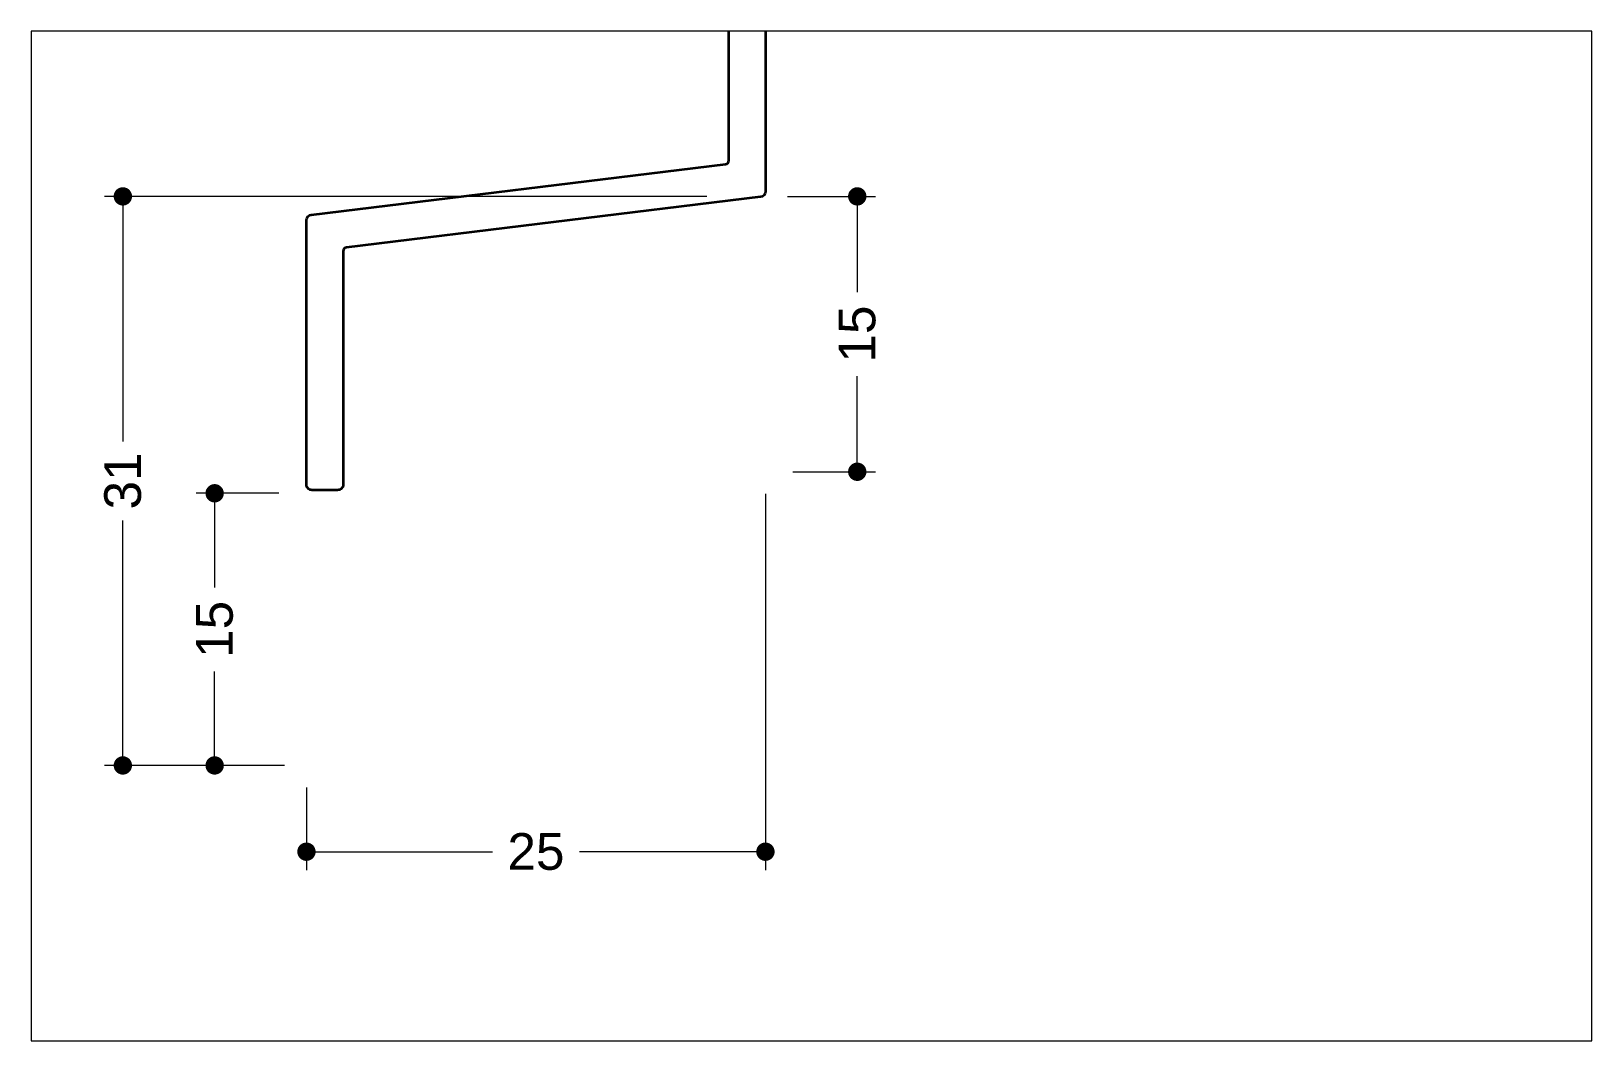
# Paper-space layout 'PRO-85x55' of a CAD drawing. Header units: millimetres. Extents: x 0 to 85, y 0 to 55.
# The model-space entities are those that its viewports show. They can reach past a viewport. Long polylines and large blocks are cut down to what shows.
import ezdxf

# ---------------------------------------------------------------- set-up
doc = ezdxf.new("R2010")
doc.units = ezdxf.units.MM
doc.header["$PDMODE"] = 3
doc.header["$PDSIZE"] = 1
for name, color, linetype, lineweight in [('AM_0', 7, 'Continuous', 35), ('AM_5', 3, 'Continuous', 13), ('X_COMP_CONT_ALU', 50, 'Continuous', 35)]:
    doc.layers.add(name, color=color, linetype=linetype, lineweight=lineweight)
doc.layers.add('AM_VIEWS', color=1, linetype='Continuous', lineweight=13, plot=False)
doc.styles.add('X_DOCU', font='swissl.ttf')
doc.dimstyles.new('X_DOCU$0', dxfattribs={"dimtxt": 2, "dimasz": 1, "dimexe": 1, "dimexo": 1.5, "dimgap": 1, "dimtad": 0, "dimtoh": 1, "dimdsep": 46, "dimtxsty": 'X_DOCU', "dimblk": 'DOT', "dimcen": 0, "dimclrd": 256, "dimclre": 256, "dimclrt": 30, "dimadec": 1, "dimazin": 2, "dimtp": 0.1, "dimtm": 0.1, "dimtfac": 0.7, "dimtmove": 0, "dimatfit": 1, "dimfxl": 1, "dimlwd": -1, "dimlwe": -1, "dimarcsym": 1})

# ---------------------------------------------------------------- blocks, each defined once
blk = doc.blocks.new('_Dot')
at = {"color": 0, "linetype": 'ByBlock', "lineweight": -2}
blk.add_line((-0.5, 0), (-1, 0), dxfattribs=at)
at = {"color": 0, "linetype": 'ByBlock', "const_width": 0.5}
blk.add_lwpolyline([(-0.25, 0, 1), (0.25, 0, 1)], format="xyb", close=True, dxfattribs=at)
blk = doc.blocks.new('*D9')
at = {"layer": 'AM_5', "transparency": 16777216}
for p, q in [((13.492, 29.826), (8.992, 29.826)), ((9.992, 28.826), (9.992, 24.701)), ((9.992, 16.001), (9.992, 20.125)), ((13.792, 15.001), (8.992, 15.001))]:
    blk.add_line(p, q, dxfattribs=at)
at = {"layer": 'Defpoints', "color": 0, "transparency": 16777216}
for p in [(9.992, 29.826), (14.992, 29.826), (15.292, 15.001)]:
    blk.add_point(p, dxfattribs=at)
at = {"layer": 'AM_5', "transparency": 16777216}
for p, rotation in [((9.992, 29.826), 90), ((9.992, 15.001), 270)]:
    blk.add_blockref('_Dot', p, dxfattribs=dict(at, rotation=rotation))
at = {"layer": 'AM_5', "color": 30, "transparency": 16777216, "insert": (9.992, 22.413), "char_height": 2, "attachment_point": 5, "rotation": 90, "style": 'X_DOCU'}
blk.add_mtext('15', dxfattribs=at)
blk = doc.blocks.new('*D10')
at = {"layer": 'AM_5', "transparency": 16777216}
for p, q in [((36.792, 46.001), (3.992, 46.001)), ((4.992, 45.001), (4.992, 32.653)), ((4.992, 16.001), (4.992, 28.348)), ((13.792, 15.001), (3.992, 15.001))]:
    blk.add_line(p, q, dxfattribs=at)
at = {"layer": 'Defpoints', "color": 0, "transparency": 16777216}
for p in [(4.992, 46.001), (38.292, 46.001), (15.292, 15.001)]:
    blk.add_point(p, dxfattribs=at)
at = {"layer": 'AM_5', "transparency": 16777216}
for p, rotation in [((4.992, 46.001), 90), ((4.992, 15.001), 270)]:
    blk.add_blockref('_Dot', p, dxfattribs=dict(at, rotation=rotation))
at = {"layer": 'AM_5', "color": 30, "transparency": 16777216, "insert": (4.992, 30.501), "char_height": 2, "attachment_point": 5, "rotation": 90, "style": 'X_DOCU'}
blk.add_mtext('31', dxfattribs=at)
blk = doc.blocks.new('*D11')
at = {"layer": 'AM_5', "transparency": 16777216}
for p, q in [((39.992, 29.795), (39.992, 9.301)), ((14.992, 13.801), (14.992, 9.301)), ((15.992, 10.301), (25.121, 10.301)), ((38.992, 10.301), (29.862, 10.301))]:
    blk.add_line(p, q, dxfattribs=at)
at = {"layer": 'Defpoints', "color": 0, "transparency": 16777216}
for p in [(39.992, 31.295), (14.992, 15.301), (39.992, 10.301)]:
    blk.add_point(p, dxfattribs=at)
at = {"layer": 'AM_5', "transparency": 16777216, "rotation": 180}
blk.add_blockref('_Dot', (14.992, 10.301), dxfattribs=at)
at = {"layer": 'AM_5', "transparency": 16777216}
blk.add_blockref('_Dot', (39.992, 10.301), dxfattribs=at)
at = {"layer": 'AM_5', "color": 30, "transparency": 16777216, "insert": (27.492, 10.301), "char_height": 2, "attachment_point": 5, "style": 'X_DOCU'}
blk.add_mtext('25', dxfattribs=at)
blk = doc.blocks.new('*D12')
at = {"layer": 'AM_5', "transparency": 16777216}
for p, q in [((41.192, 46.001), (45.992, 46.001)), ((44.992, 45.001), (44.992, 40.788)), ((44.992, 32), (44.992, 36.213)), ((41.492, 31), (45.992, 31))]:
    blk.add_line(p, q, dxfattribs=at)
at = {"layer": 'Defpoints', "color": 0, "transparency": 16777216}
for p in [(39.692, 46.001), (39.992, 31), (44.992, 31)]:
    blk.add_point(p, dxfattribs=at)
at = {"layer": 'AM_5', "transparency": 16777216}
for p, rotation in [((44.992, 46.001), 90), ((44.992, 31), 270)]:
    blk.add_blockref('_Dot', p, dxfattribs=dict(at, rotation=rotation))
at = {"layer": 'AM_5', "color": 30, "transparency": 16777216, "insert": (44.992, 38.501), "char_height": 2, "attachment_point": 5, "rotation": 90, "style": 'X_DOCU'}
blk.add_mtext('15', dxfattribs=at)
blk = doc.blocks.new('126808-ICC')
at = {"layer": 'X_COMP_CONT_ALU'}
blk.add_lwpolyline([(-25, -15.7), (-25, -1.294, -0.379161), (-24.736, -0.997), (-2.176, 1.75, 0.379161), (-2, 1.948), (-2, 14.7, -0.414214), (-1.7, 15), (-0.3, 15, -0.414214), (0, 14.7), (0, 0.266, -0.379161), (-0.264, -0.032), (-22.824, -2.779, 0.379161), (-23, -2.977), (-23, -15.7, -0.414214), (-23.3, -16), (-24.7, -16, -0.414214), (-25, -15.7)], format="xyb", close=True, dxfattribs=at)

msp = doc.modelspace()

# ---------------------------------------------------------------- block references
at = {"layer": 'AM_0'}
msp.add_blockref('126808-ICC', (40, 46), dxfattribs=at)

psp = doc.layouts.new('PRO-85x55')

# ---------------------------------------------------------------- dimensions: what is measured, and where the dimension line sits
at = {"layer": 'AM_5'}
for base, p1, p2, angle, override, picture, middle in [((4.992, 46.001), (15.292, 15.001), (38.292, 46.001), 90, {"dimasz": 1}, '*D10', (4.992, 30.501)), ((44.992, 31), (39.692, 46.001), (39.992, 31), 90, {"dimasz": 1}, '*D12', (44.992, 38.501)), ((39.992, 10.301), (14.992, 15.301), (39.992, 31.295), 0, {"dimasz": 1}, '*D11', (27.492, 10.301)), ((9.992, 29.826), (15.292, 15.001), (14.992, 29.826), 90, {"dimasz": 1, "dimdec": 0, "dimpost": ''}, '*D9', (9.992, 22.413))]:
    dim = psp.add_linear_dim(base=base, p1=p1, p2=p2, angle=angle, dimstyle='X_DOCU$0', override=override, dxfattribs=at)
    dim.commit()
    dim.dimension.update_dxf_attribs({"geometry": picture, "text_midpoint": middle})

# ---------------------------------------------------------------- viewports
at = {"layer": 'AM_VIEWS'}
psp.add_viewport(center=(42.5, 27.5), size=(84.999, 54.99945), view_center_point=(42.509, 27.499), view_height=54.99945, dxfattribs=at)

doc.saveas('drawing.dxf')
